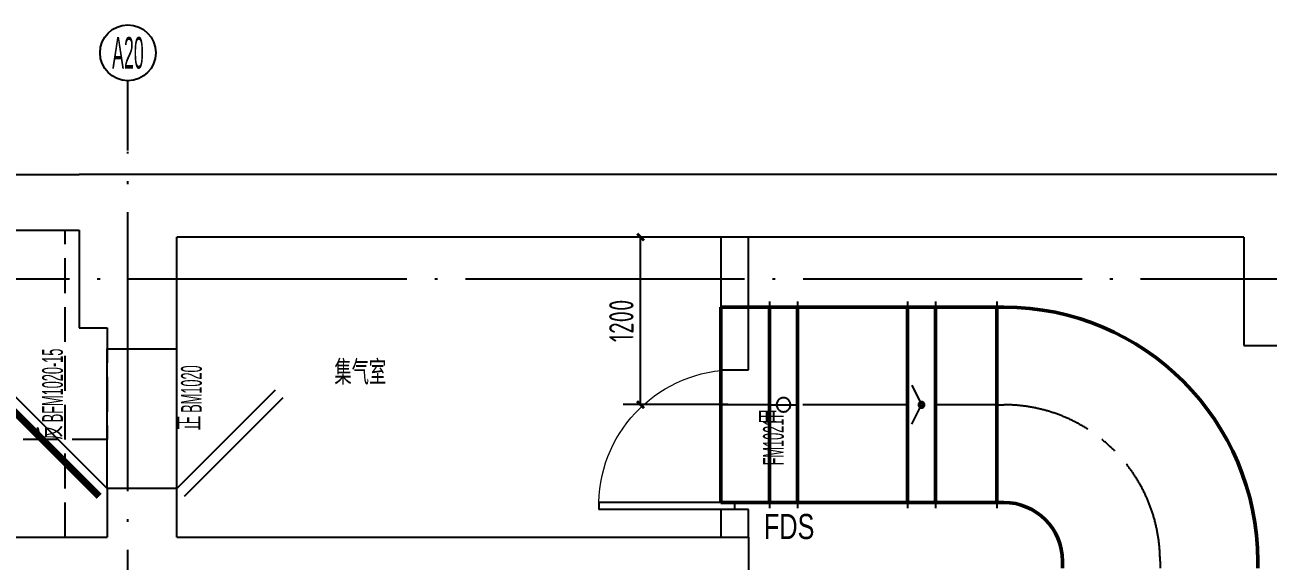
# Model space of a CAD drawing. Extents: x 49167 to 115333, y -222111 to -53947.
# Drawn here: x 74491 to 83404, y -159632 to -155789 of the extents above; entities that cross this region are included whole.
import ezdxf
from ezdxf.enums import TextEntityAlignment as Align

# ---------------------------------------------------------------- set-up
doc = ezdxf.new("R2010")
doc.units = 0
doc.header["$LTSCALE"] = 1000
doc.header["$MEASUREMENT"] = 0
for name, pattern in [('104-7 B2核心筒$0$DASH', [0.35, 0.25, -0.1]), ('CENTER2', [1.125, 0.75, -0.125, 0.125, -0.125]), ('DASH', [0.35, 0.25, -0.1]), ('DOTE', [2.42, 2, -0.2, 0.02, -0.2])]:
    doc.linetypes.add(name, pattern=pattern)
for name, color, linetype in [('01-标注_轴线坐标', 132, 'Continuous'), ('02-TEXT_房间', 7, 'Continuous'), ('02-TEXT_轴号', 7, 'Continuous'), ('02-TEXT_门窗', 151, 'Continuous'), ('104-7 B2核心筒$0$A-TECH_结构', 21, 'Continuous'), ('104-7 B2核心筒$0$A_STR-砼柱', 51, 'Continuous'), ('A-C_门', 150, 'Continuous'), ('A_AXIS-轴线', 1, 'DOTE'), ('A_STR-砌块墙', 121, 'Continuous'), ('A_STR-砼墙', 51, 'Continuous'), ('AXIS_TEXT', 7, 'Continuous'), ('DOOR_FIRE', 220, 'Continuous'), ('DOOR_FIRE_TEXT', 7, 'Continuous'), ('DUCT-送风中心线', 5, 'CENTER2'), ('DUCT-送风标注', 3, 'Continuous'), ('DUCT-送风法兰', 2, 'Continuous'), ('DUCT-送风阀门', 7, 'Continuous'), ('TH_DIM', 3, 'Continuous'), ('看线', 241, 'Continuous')]:
    doc.layers.add(name, color=color, linetype=linetype)
doc.layers.add('DUCT-送风管', color=4, linetype='Continuous', lineweight=50)
doc.layers.add('DUCT-送风管端线', color=2, linetype='Continuous', lineweight=50)
doc.styles.add('_TCH_AXIS', font='')
doc.styles.add('_TCH_DIM_T3', font='ROS1', dxfattribs={"width": 0.8, "bigfont": 'JD'})
doc.styles.add('_TCH_SPACE', font='ros.shx', dxfattribs={"width": 0.75, "height": 5, "bigfont": 'jd.shx'})
doc.styles.add('_TCH_WINDOW', font='ros.shx', dxfattribs={"width": 0.65, "height": 3.5, "bigfont": 'jd.shx'})
doc.styles.add('COMPLEX', font='COMPLEX')
doc.styles.add('HZF', font='ros.shx', dxfattribs={"width": 0.75, "bigfont": 'jd.shx'})
doc.styles.get('_TCH_AXIS').set_extended_font_data('FZXiHei I-Z08S')
doc.dimstyles.new('_TCH_ARCH&&50', dxfattribs={"dimtxt": 175, "dimasz": 50, "dimexe": 125, "dimexo": 150, "dimgap": 50, "dimtad": 1, "dimdec": 0, "dimzin": 0, "dimdsep": 46, "dimtxsty": '_TCH_DIM_T3', "dimblk": 'ARCHTICK', "dimcen": 0.09, "dimazin": 2, "dimtfac": 1, "dimtdec": 0, "dimtix": 1, "dimtmove": 2, "dimatfit": 3, "dimfxl": 0, "dimtolj": 1, "dimtzin": 0, "dimarcsym": 0})

# ---------------------------------------------------------------- blocks, each defined once
blk = doc.blocks.new('$DorLib2D$00000074')
for p, q in [((0.5, 0.25), (-0.2071, 0.9571)), ((0.5, -0.25), (-0.2071, -0.9571)), ((0.5566, -0.3066), (-0.1505, -1.0137))]:
    blk.add_line(p, q)
at = {"const_width": 0.05}
blk.add_lwpolyline([(0.5566, 0.3066), (-0.1505, 1.0137)], dxfattribs=at)
blk = doc.blocks.new('$0$$DorLib2D$00000001')
at = {"ltscale": 0.5}
for p, q in [((0.45, 0.975), (0.5, 0.975)), ((0.45, 0), (0.45, 0.975)), ((0.5, 0), (0.5, 0.975)), ((0.5, 0), (0.45, 0))]:
    blk.add_line(p, q, dxfattribs=at)
at = {"lineweight": 13, "ltscale": 0.5}
blk.add_arc((0.475, 0), 0.975, 91.46928, 180, dxfattribs=at)
blk = doc.blocks.new('_AXISO')
blk.add_circle((0, 0), 0.5)
at = {"layer": 'AXIS_TEXT', "style": 'COMPLEX', "width": 1.041667}
blk.add_attdef('A', text='', height=0.56, dxfattribs=at).set_placement((-0.25, -0.28), (0.25, -0.28), align=Align.FIT)
blk = doc.blocks.new('7#')
at = {"layer": '01-标注_轴线坐标'}
blk.add_line((8000, 171.8), (8000, 671.8), dxfattribs=at)
at = {"layer": '104-7 B2核心筒$0$A-TECH_结构', "linetype": '104-7 B2核心筒$0$DASH'}
blk.add_lwpolyline([(4750, -400), (7650, -400), (7650, -1100), (7850, -1100), (7850, -1900), (4750, -1900), (4750, -400)], dxfattribs=at)
at = {"layer": '104-7 B2核心筒$0$A_STR-砼柱'}
for p, q in [((8350, 0), (7650, 0)), ((16400, 0), (16000, 0)), ((7650, -400), (7650, -1099.2)), ((8350, -1099.2), (8350, -450)), ((16000, -450), (16000, -1225)), ((7650, -1099.2), (7850, -1099.2)), ((16000, -1225), (16300, -1225))]:
    blk.add_line(p, q, dxfattribs=at)
at = {"layer": 'A-C_门'}
for p, q in [((7850, -2250), (7850, -1250)), ((8350, -2250), (8350, -1250))]:
    blk.add_line(p, q, dxfattribs=at)
at = {"layer": 'A_AXIS-轴线'}
for p, q in [((8000, -11949.3), (8000, 162.4)), ((22100, -750.1), (0, -750))]:
    blk.add_line(p, q, dxfattribs=at)
at = {"layer": 'A_STR-砌块墙'}
for p, q in [((12250, -449.4), (12250, -1400)), ((12450, -449.4), (12250, -449.4)), ((12450, -1400), (12450, -449.4)), ((12250, -1400), (12450, -1400)), ((12450, -2400), (12250, -2400)), ((12250, -2400), (12250, -2600)), ((12450, -2600), (12450, -2400))]:
    blk.add_line(p, q, dxfattribs=at)
at = {"layer": 'A_STR-砼墙'}
for p, q in [((2600, 0), (7650, 0)), ((16000, 0), (8350, 0)), ((2900, -400), (7650, -400)), ((16000, -450), (8350, -450)), ((7850, -1099.2), (7850, -1250)), ((8350, -1250), (8350, -1099.2)), ((7850, -1250), (8350, -1250)), ((8350, -2250), (7850, -2250)), ((7850, -2250), (7850, -2600)), ((8350, -2600), (8350, -2250)), ((7100, -2600), (7850, -2600)), ((8350, -2600), (9200, -2600)), ((9200, -2600), (12450, -2600)), ((12450, -2600), (12450, -5300))]:
    blk.add_line(p, q, dxfattribs=at)
at = {"layer": 'A_STR-砼墙', "linetype": 'DASH'}
blk.add_line((7550, -2600), (7550, -400), dxfattribs=at)
at = {"layer": '01-标注_轴线坐标'}
ref = blk.add_blockref('_AXISO', (8000, 871.8), dxfattribs=dict(at, xscale=400, yscale=400, zscale=400))
ref.add_attrib('A', 'A20', dxfattribs={"layer": '02-TEXT_轴号', "height": 226.27, "style": '_TCH_AXIS', "width": 0.375}).set_placement((7886.9, 758.6), (8113.2, 758.6), align=Align.FIT)
at = {"layer": 'A-C_门', "xscale": -1000, "yscale": 1000, "zscale": 500, "rotation": 89.99989116699014}
blk.add_blockref('$DorLib2D$00000074', (8100, -1750), dxfattribs=at)
at = {"layer": 'DOOR_FIRE', "xscale": 1000, "yscale": -1000, "zscale": 200, "rotation": 269.9998911671606}
blk.add_blockref('$0$$DorLib2D$00000001', (12350, -1900), dxfattribs=at)
at = {"layer": '02-TEXT_房间', "style": '_TCH_SPACE', "width": 0.75}
blk.add_text('集气室', height=173.64, rotation=359.99989, dxfattribs=at).set_placement((9480.5, -1505.9))
at = {"layer": '02-TEXT_门窗', "style": '_TCH_WINDOW'}
for s, height, width, p in [('BFM1020-15', 148.75, 0.458824, (7533.6, -1775.9)), ('BM1020', 148.75, 0.458824, (8529.5, -1708)), ('正', 173.6, 0.65, (8529.5, -1834.1)), ('反', 173.6, 0.65, (7533.6, -1902))]:
    blk.add_text(s, height=height, rotation=89.99989, dxfattribs=dict(at, width=width)).set_placement(p)
at = {"layer": 'DOOR_FIRE_TEXT', "style": '_TCH_WINDOW'}
for s, height, width, p in [('甲', 173.6, 0.65, (12701.9, -1787.5)), ('FM1021', 148.75, 0.458824, (12701.9, -2084.9))]:
    blk.add_text(s, height=height, rotation=89.99989, dxfattribs=dict(at, width=width)).set_placement(p)
blk = doc.blocks.new('_ArchTick')
at = {"color": 0, "linetype": 'ByBlock', "const_width": 0.4}
blk.add_lwpolyline([(-0.5, -0.5), (0.5, 0.5)], dxfattribs=at)
blk = doc.blocks.new('*D207')
at = {"layer": 'Defpoints', "color": 0}
for p in [(78904.6, -157310.2), (79679.7, -157310.3), (79679.6, -158510.1)]:
    blk.add_point(p, dxfattribs=at)
at = {"layer": 'TH_DIM', "color": 0, "lineweight": -2}
for p, q in [((79529.7, -157310.3), (78779.6, -157310.2)), ((78904.6, -158510), (78904.6, -157310.2)), ((79529.6, -158510.1), (78779.6, -158510))]:
    blk.add_line(p, q, dxfattribs=at)
at = {"layer": 'TH_DIM', "color": 0, "lineweight": -2, "xscale": 50, "yscale": 50, "zscale": 50}
for p, rotation in [((78904.6, -157310.2), 89.99635117635427), ((78904.6, -158510), 269.9963511763543)]:
    blk.add_blockref('_ArchTick', p, dxfattribs=dict(at, rotation=rotation))
at = {"layer": 'TH_DIM', "color": 0, "insert": (78767.1, -157910.1), "char_height": 175, "attachment_point": 5, "rotation": 89.99635, "style": '_TCH_DIM_T3'}
blk.add_mtext('\\A1;1200', dxfattribs=at)

msp = doc.modelspace()

# ---------------------------------------------------------------- linework, layer by layer
at = {"layer": 'DUCT-送风中心线'}
for p, q in [((79829.6, -158511.1), (79479.6, -158511)), ((80819, -158511.3), (80030, -158511.1)), ((81459.4, -158511.4), (81019.4, -158511.3)), ((81459.6, -158511.4), (81509.6, -158511.4)), ((82629.4, -159631.6), (82629.4, -159681.6))]:
    msp.add_line(p, q, dxfattribs=at)
msp.add_arc((81509.4, -159631.4), 1120, 359.98929, 89.98929, dxfattribs=at)
at = {"layer": 'DUCT-送风法兰'}
for p, q in [((79829.8, -157771.1), (79829.5, -159251.1)), ((80030, -157771.1), (80029.7, -159251.1)), ((80819.3, -157771.3), (80819, -159251.3)), ((81019.5, -157771.3), (81019.2, -159251.3)), ((81459.6, -157771.4), (81459.4, -159251.4))]:
    msp.add_line(p, q, dxfattribs=at)
at = {"layer": 'DUCT-送风管'}
for p, q in [((79479.7, -157811), (79479.5, -159211)), ((79829.7, -157811.1), (79479.7, -157811)), ((79829.9, -157811.1), (80029.9, -157811.1)), ((80819.2, -157811.3), (80030.1, -157811.1)), ((80819.4, -157811.3), (81019.4, -157811.3)), ((81459.5, -157811.4), (81019.6, -157811.3)), ((81459.7, -157811.4), (81509.7, -157811.4)), ((79479.5, -159211), (79829.4, -159211.1)), ((80029.6, -159211.1), (79829.6, -159211.1)), ((80029.8, -159211.1), (80818.9, -159211.3)), ((81019.1, -159211.3), (80819.1, -159211.3)), ((81019.3, -159211.3), (81459.3, -159211.4)), ((81509.5, -159211.4), (81459.5, -159211.4)), ((81929.4, -159681.5), (81929.4, -159631.5)), ((83329.4, -159631.7), (83329.4, -159681.7))]:
    msp.add_line(p, q, dxfattribs=at)
for radius in [1820, 420]:
    msp.add_arc((81509.4, -159631.4), radius, 359.98929, 89.98929, dxfattribs=at)
at = {"layer": 'DUCT-送风管端线'}
for p, q in [((79829.4, -159211.1), (79829.7, -157811.1)), ((79829.9, -157811.1), (79829.6, -159211.1)), ((80029.9, -157811.1), (80029.6, -159211.1)), ((80030.1, -157811.1), (80029.8, -159211.1)), ((80818.9, -159211.3), (80819.2, -157811.3)), ((80819.1, -159211.3), (80819.4, -157811.3)), ((81019.1, -159211.3), (81019.4, -157811.3)), ((81019.6, -157811.3), (81019.3, -159211.3)), ((81459.3, -159211.4), (81459.5, -157811.4)), ((81459.7, -157811.4), (81459.5, -159211.4))]:
    msp.add_line(p, q, dxfattribs=at)
at = {"layer": 'DUCT-送风阀门'}
for p, q in [((80849.3, -158371.3), (80919.2, -158511.3)), ((79893.3, -158476.9), (79889.3, -158481.7)), ((79897.9, -158472.6), (79893.3, -158476.9)), ((79903, -158468.9), (79897.9, -158472.6)), ((79908.5, -158465.9), (79903, -158468.9)), ((79914.3, -158463.6), (79908.5, -158465.9)), ((79920.4, -158462), (79914.3, -158463.6)), ((79926.7, -158461.2), (79920.4, -158462)), ((79932.9, -158461.2), (79926.7, -158461.2)), ((79939.2, -158462), (79932.9, -158461.2)), ((79945.2, -158463.6), (79939.2, -158462)), ((79951.1, -158465.9), (79945.2, -158463.6)), ((79956.6, -158468.9), (79951.1, -158465.9)), ((79961.7, -158472.6), (79956.6, -158468.9)), ((79966.2, -158476.9), (79961.7, -158472.6)), ((79970.2, -158481.7), (79966.2, -158476.9)), ((79842.3, -158511.1), (80017.3, -158511.1)), ((79880.2, -158504.8), (79879.8, -158511.1)), ((79879.8, -158511.1), (79880.2, -158517.4)), ((79881.4, -158498.7), (79880.2, -158504.8)), ((79880.2, -158517.4), (79881.3, -158523.5)), ((79881.3, -158523.5), (79883.3, -158529.5)), ((79883.3, -158492.7), (79881.4, -158498.7)), ((79886, -158487), (79883.3, -158492.7)), ((79883.3, -158529.5), (79886, -158535.2)), ((79889.3, -158481.7), (79886, -158487)), ((79886, -158535.2), (79889.3, -158540.5)), ((79889.3, -158540.5), (79893.3, -158545.3)), ((79893.3, -158545.3), (79897.9, -158549.6)), ((79897.9, -158549.6), (79903, -158553.3)), ((79903, -158553.3), (79908.5, -158556.3)), ((79908.5, -158556.3), (79914.3, -158558.7)), ((79914.3, -158558.7), (79920.4, -158560.2)), ((79920.4, -158560.2), (79926.6, -158561)), ((79926.6, -158561), (79932.9, -158561)), ((79932.9, -158561), (79939.1, -158560.2)), ((79939.1, -158560.2), (79945.2, -158558.7)), ((79945.2, -158558.7), (79951.1, -158556.4)), ((79951.1, -158556.4), (79956.6, -158553.3)), ((79956.6, -158553.3), (79961.6, -158549.6)), ((79961.6, -158549.6), (79966.2, -158545.3)), ((79966.2, -158545.3), (79970.2, -158540.5)), ((79973.6, -158487), (79970.2, -158481.7)), ((79970.2, -158540.5), (79973.6, -158535.2)), ((79976.3, -158492.7), (79973.6, -158487)), ((79973.6, -158535.2), (79976.3, -158529.5)), ((79978.2, -158498.7), (79976.3, -158492.7)), ((79976.3, -158529.5), (79978.2, -158523.6)), ((79979.4, -158504.9), (79978.2, -158498.7)), ((79978.2, -158523.6), (79979.4, -158517.4)), ((79979.8, -158511.1), (79979.4, -158504.9)), ((79979.4, -158517.4), (79979.8, -158511.1)), ((80849.2, -158651.3), (80919.2, -158511.3)), ((80897.5, -158507.2), (80897.1, -158511.3)), ((80897.1, -158511.3), (80897.5, -158515.4)), ((80898.6, -158503.3), (80897.5, -158507.2)), ((80897.5, -158515.4), (80898.6, -158519.3)), ((80900.4, -158499.6), (80898.6, -158503.3)), ((80898.6, -158519.3), (80900.4, -158523)), ((80902.9, -158496.4), (80900.4, -158499.6)), ((80900.4, -158523), (80902.9, -158526.2)), ((80905.9, -158493.6), (80902.9, -158496.4)), ((80902.9, -158526.2), (80905.9, -158529)), ((80904.5, -158508.5), (80904.2, -158511.3)), ((80904.2, -158511.3), (80904.5, -158514.1)), ((80905.3, -158505.7), (80904.5, -158508.5)), ((80904.5, -158514.1), (80905.3, -158516.9)), ((80906.6, -158503.2), (80905.3, -158505.7)), ((80905.3, -158516.9), (80906.6, -158519.4)), ((80909.4, -158491.5), (80905.9, -158493.6)), ((80905.9, -158529), (80909.4, -158531.1)), ((80908.4, -158500.9), (80906.6, -158503.2)), ((80906.6, -158519.4), (80908.4, -158521.6)), ((80910.5, -158499.1), (80908.4, -158500.9)), ((80908.4, -158521.6), (80910.5, -158523.5)), ((80908.7, -158509.3), (80908.5, -158511.3)), ((80908.5, -158511.3), (80908.7, -158513.3)), ((80909.3, -158507.3), (80908.7, -158509.3)), ((80908.7, -158513.3), (80909.3, -158515.3)), ((80910.2, -158505.5), (80909.3, -158507.3)), ((80909.3, -158515.3), (80910.2, -158517.1)), ((80913.2, -158490), (80909.4, -158491.5)), ((80909.4, -158531.1), (80913.2, -158532.6)), ((80911.5, -158503.9), (80910.2, -158505.5)), ((80910.2, -158517.1), (80911.5, -158518.7)), ((80913, -158497.6), (80910.5, -158499.1)), ((80910.5, -158523.5), (80913, -158524.9)), ((80913, -158502.6), (80911.5, -158503.9)), ((80911.5, -158518.7), (80913, -158520)), ((80915.7, -158496.7), (80913, -158497.6)), ((80914.8, -158501.5), (80913, -158502.6)), ((80913, -158520), (80914.8, -158521.1)), ((80913, -158524.9), (80915.7, -158525.9)), ((80917.2, -158489.2), (80913.2, -158490)), ((80913.2, -158532.6), (80917.2, -158533.4)), ((80916.7, -158500.9), (80914.8, -158501.5)), ((80914.8, -158521.1), (80916.7, -158521.7)), ((80918.5, -158496.3), (80915.7, -158496.7)), ((80915.7, -158525.9), (80918.5, -158526.3)), ((80918.7, -158500.6), (80916.7, -158500.9)), ((80916.7, -158521.7), (80918.7, -158522)), ((80921.3, -158489.2), (80917.2, -158489.2)), ((80917.2, -158533.4), (80921.3, -158533.4)), ((80921.4, -158496.4), (80918.5, -158496.3)), ((80918.5, -158526.3), (80921.4, -158526.2)), ((80920.8, -158500.7), (80918.7, -158500.6)), ((80918.7, -158522), (80920.8, -158521.9)), ((80922.7, -158501.2), (80920.8, -158500.7)), ((80920.8, -158521.9), (80922.7, -158521.4)), ((80925.3, -158490), (80921.3, -158489.2)), ((80921.3, -158533.4), (80925.3, -158532.6)), ((80924.1, -158497.1), (80921.4, -158496.4)), ((80921.4, -158526.2), (80924.1, -158525.5)), ((80924.6, -158502), (80922.7, -158501.2)), ((80922.7, -158521.4), (80924.6, -158520.6)), ((80926.7, -158498.3), (80924.1, -158497.1)), ((80924.1, -158525.5), (80926.7, -158524.3)), ((80926.3, -158503.2), (80924.6, -158502)), ((80924.6, -158520.6), (80926.3, -158519.4)), ((80929.1, -158491.5), (80925.3, -158490)), ((80925.3, -158532.6), (80929.1, -158531.1)), ((80927.7, -158504.7), (80926.3, -158503.2)), ((80926.3, -158519.4), (80927.7, -158517.9)), ((80929.1, -158500), (80926.7, -158498.3)), ((80926.7, -158524.3), (80929.1, -158522.6)), ((80928.8, -158506.4), (80927.7, -158504.7)), ((80927.7, -158517.9), (80928.8, -158516.2)), ((80929.5, -158508.3), (80928.8, -158506.4)), ((80928.8, -158516.2), (80929.5, -158514.3)), ((80932.6, -158493.6), (80929.1, -158491.5)), ((80931, -158502), (80929.1, -158500)), ((80929.1, -158522.6), (80931, -158520.6)), ((80929.1, -158531.1), (80932.6, -158529)), ((80929.9, -158510.3), (80929.5, -158508.3)), ((80929.5, -158514.3), (80929.9, -158512.3)), ((80929.9, -158512.3), (80929.9, -158510.3)), ((80932.6, -158504.4), (80931, -158502)), ((80931, -158520.6), (80932.6, -158518.2)), ((80935.6, -158496.4), (80932.6, -158493.6)), ((80933.6, -158507.1), (80932.6, -158504.4)), ((80932.6, -158518.2), (80933.6, -158515.5)), ((80932.6, -158529), (80935.6, -158526.2)), ((80934.2, -158509.9), (80933.6, -158507.1)), ((80933.6, -158515.5), (80934.2, -158512.7)), ((80934.2, -158512.7), (80934.2, -158509.9)), ((80938.1, -158499.6), (80935.6, -158496.4)), ((80935.6, -158526.2), (80938.1, -158523)), ((80939.9, -158503.3), (80938.1, -158499.6)), ((80938.1, -158523), (80939.9, -158519.3)), ((80941, -158507.2), (80939.9, -158503.3)), ((80939.9, -158519.3), (80941, -158515.4)), ((80941.4, -158511.3), (80941, -158507.2)), ((80941, -158515.4), (80941.4, -158511.3))]:
    msp.add_line(p, q, dxfattribs=at)

# ---------------------------------------------------------------- block references
at = {"layer": '看线'}
msp.add_blockref('7#', (67229.7, -156860.8), dxfattribs=at)

# ---------------------------------------------------------------- texts
at = {"layer": 'DUCT-送风标注', "style": 'HZF', "width": 0.75}
msp.add_text('FDS', height=180, rotation=359.98929, dxfattribs=at).set_placement((79790, -159473.8, 3000))

# ---------------------------------------------------------------- dimensions: what is measured, and where the dimension line sits
at = {"layer": 'TH_DIM'}
dim = msp.add_aligned_dim(p1=(79679.6, -158510.1), p2=(79679.7, -157310.3), distance=775, text='1200', dimstyle='_TCH_ARCH&&50', dxfattribs=at)
dim.commit()
dim.dimension.update_dxf_attribs({"geometry": '*D207', "text_midpoint": (78767.1, -157910.1)})

doc.saveas('drawing.dxf')
